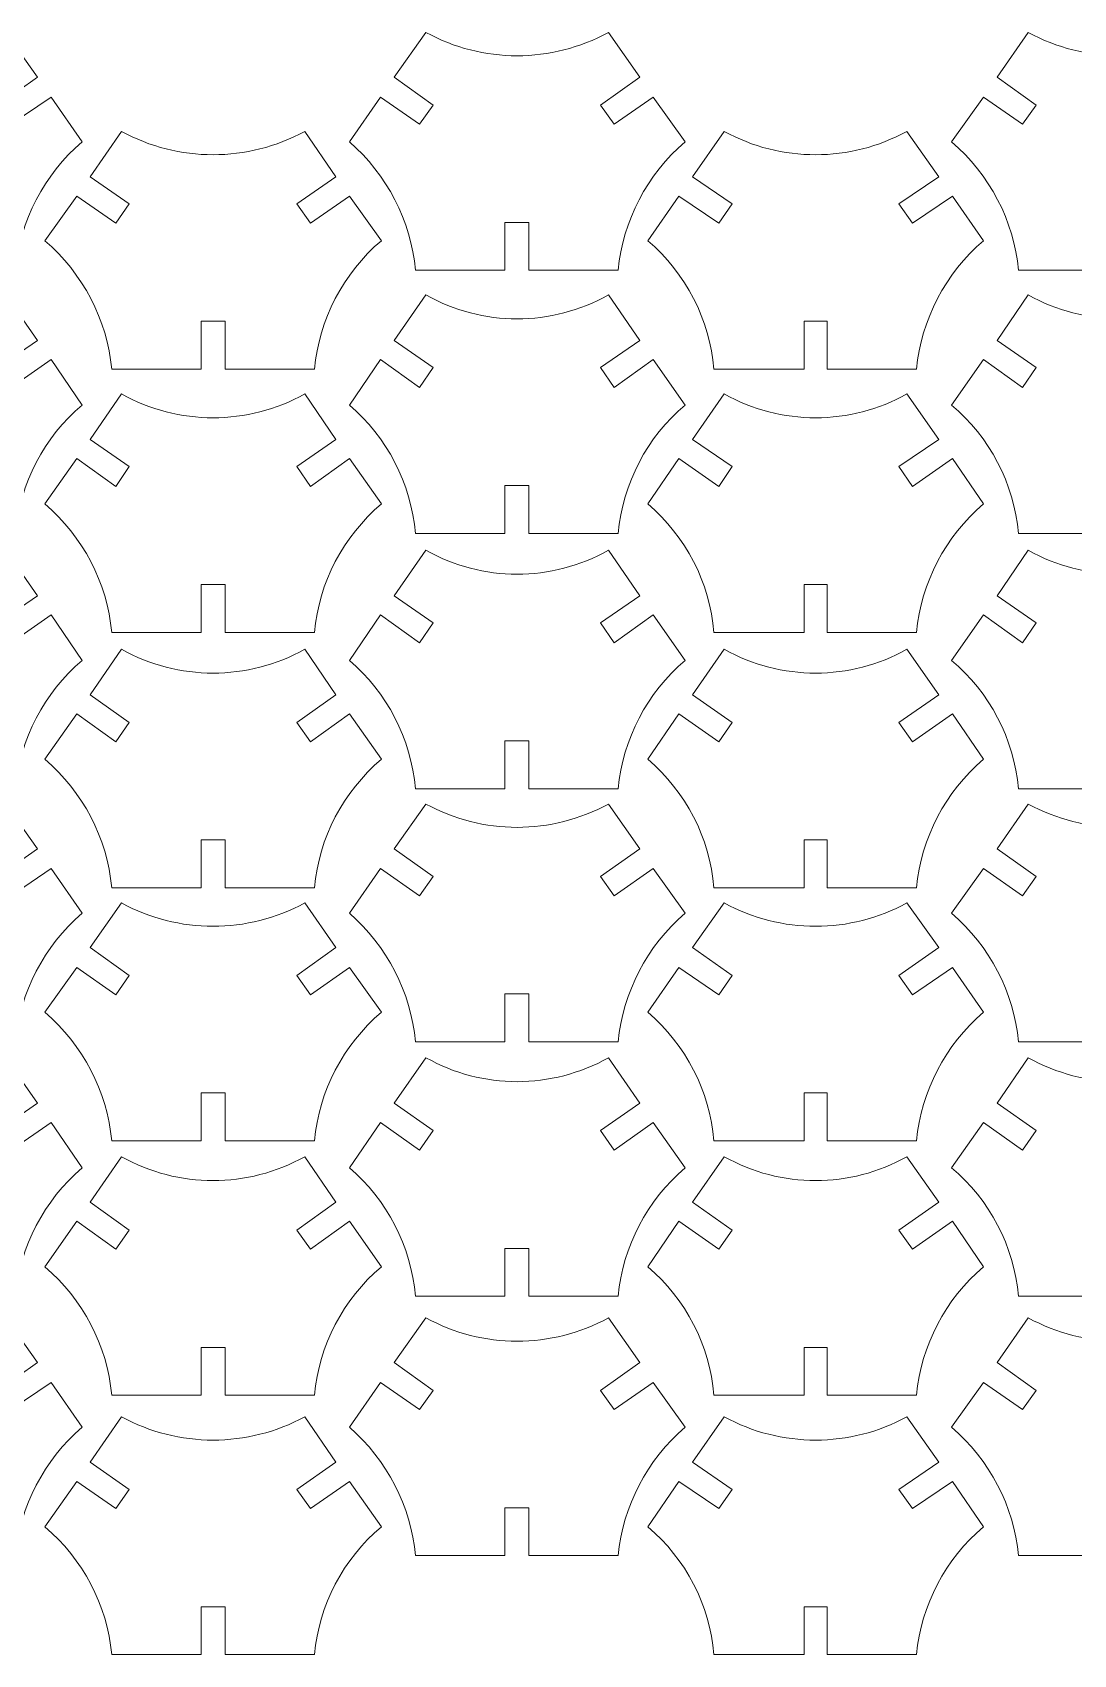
# Model space of a CAD drawing. Header units: centimetres. Extents: x -55.8 to 27.7, y -32.1 to 37.5.
# Drawn here: x -29.27 to -16.21, y -3.17 to 17.16 of the extents above; entities that cross this region are included whole.
import ezdxf

# ---------------------------------------------------------------- set-up
doc = ezdxf.new("R2010")
doc.units = ezdxf.units.CM
doc.header["$MEASUREMENT"] = 0

msp = doc.modelspace()

# ---------------------------------------------------------------- linework, layer by layer
at = {"color": 242, "lineweight": 9}
for points in [[(-32.02, 14.185), (-32.07, 14.805), (-32.37, 15.385), (-32.85, 15.795), (-32.85, 15.795), (-32.85, 15.795), (-32.46, 16.355), (-32.46, 16.355), (-32.46, 16.355), (-32.46, 16.355), (-31.96, 16.015), (-31.96, 16.015), (-31.96, 16.015), (-31.96, 16.015), (-31.79, 16.255), (-31.79, 16.255), (-31.79, 16.255), (-31.79, 16.255), (-32.29, 16.605), (-32.29, 16.605), (-32.29, 16.605), (-32.29, 16.605), (-31.89, 17.165), (-31.89, 17.165), (-31.89, 17.165), (-31.18, 16.775), (-30.31, 16.775), (-29.6, 17.165), (-29.6, 17.165), (-29.6, 17.165), (-29.2, 16.605), (-29.2, 16.605), (-29.2, 16.605), (-29.2, 16.605), (-29.7, 16.255), (-29.7, 16.255), (-29.7, 16.255), (-29.7, 16.255), (-29.53, 16.015), (-29.53, 16.015), (-29.53, 16.015), (-29.53, 16.015), (-29.03, 16.355), (-29.03, 16.355), (-29.03, 16.355), (-29.03, 16.355), (-28.64, 15.795), (-28.64, 15.795), (-28.64, 15.795), (-29.12, 15.385), (-29.42, 14.805), (-29.48, 14.185), (-29.48, 14.185), (-29.48, 14.185), (-30.6, 14.185), (-30.6, 14.185), (-30.6, 14.185), (-30.6, 14.185), (-30.6, 14.785), (-30.6, 14.785), (-30.6, 14.785), (-30.6, 14.785), (-30.89, 14.785), (-30.89, 14.785), (-30.89, 14.785), (-30.89, 14.785), (-30.89, 14.185), (-30.89, 14.185), (-30.89, 14.185), (-30.89, 14.185), (-32.02, 14.185), (-32.02, 14.185)], [(-24.46, 14.185), (-24.52, 14.805), (-24.82, 15.385), (-25.29, 15.795), (-25.29, 15.795), (-25.29, 15.795), (-24.9, 16.355), (-24.9, 16.355), (-24.9, 16.355), (-24.9, 16.355), (-24.41, 16.015), (-24.41, 16.015), (-24.41, 16.015), (-24.41, 16.015), (-24.24, 16.255), (-24.24, 16.255), (-24.24, 16.255), (-24.24, 16.255), (-24.73, 16.605), (-24.73, 16.605), (-24.73, 16.605), (-24.73, 16.605), (-24.33, 17.165), (-24.33, 17.165), (-24.33, 17.165), (-23.62, 16.775), (-22.76, 16.775), (-22.04, 17.165), (-22.04, 17.165), (-22.04, 17.165), (-21.65, 16.605), (-21.65, 16.605), (-21.65, 16.605), (-21.65, 16.605), (-22.14, 16.255), (-22.14, 16.255), (-22.14, 16.255), (-22.14, 16.255), (-21.97, 16.015), (-21.97, 16.015), (-21.97, 16.015), (-21.97, 16.015), (-21.48, 16.355), (-21.48, 16.355), (-21.48, 16.355), (-21.48, 16.355), (-21.08, 15.795), (-21.08, 15.795), (-21.08, 15.795), (-21.56, 15.385), (-21.86, 14.805), (-21.92, 14.185), (-21.92, 14.185), (-21.92, 14.185), (-23.04, 14.185), (-23.04, 14.185), (-23.04, 14.185), (-23.04, 14.185), (-23.04, 14.785), (-23.04, 14.785), (-23.04, 14.785), (-23.04, 14.785), (-23.34, 14.785), (-23.34, 14.785), (-23.34, 14.785), (-23.34, 14.785), (-23.34, 14.185), (-23.34, 14.185), (-23.34, 14.185), (-23.34, 14.185), (-24.46, 14.185), (-24.46, 14.185)], [(-16.9, 14.185), (-16.96, 14.805), (-17.26, 15.385), (-17.74, 15.795), (-17.74, 15.795), (-17.74, 15.795), (-17.34, 16.355), (-17.34, 16.355), (-17.34, 16.355), (-17.34, 16.355), (-16.85, 16.015), (-16.85, 16.015), (-16.85, 16.015), (-16.85, 16.015), (-16.68, 16.255), (-16.68, 16.255), (-16.68, 16.255), (-16.68, 16.255), (-17.17, 16.605), (-17.17, 16.605), (-17.17, 16.605), (-17.17, 16.605), (-16.78, 17.165), (-16.78, 17.165), (-16.78, 17.165), (-16.06, 16.775), (-15.2, 16.775), (-14.49, 17.165), (-14.49, 17.165), (-14.49, 17.165), (-14.09, 16.605), (-14.09, 16.605), (-14.09, 16.605), (-14.09, 16.605), (-14.58, 16.255), (-14.58, 16.255), (-14.58, 16.255), (-14.58, 16.255), (-14.41, 16.015), (-14.41, 16.015), (-14.41, 16.015), (-14.41, 16.015), (-13.93, 16.355), (-13.93, 16.355), (-13.93, 16.355), (-13.93, 16.355), (-13.53, 15.795), (-13.53, 15.795), (-13.53, 15.795), (-14.01, 15.385), (-14.3, 14.805), (-14.36, 14.185), (-14.36, 14.185), (-14.36, 14.185), (-15.48, 14.185), (-15.48, 14.185), (-15.48, 14.185), (-15.48, 14.185), (-15.48, 14.785), (-15.48, 14.785), (-15.48, 14.785), (-15.48, 14.785), (-15.78, 14.785), (-15.78, 14.785), (-15.78, 14.785), (-15.78, 14.785), (-15.78, 14.185), (-15.78, 14.185), (-15.78, 14.185), (-15.78, 14.185), (-16.9, 14.185), (-16.9, 14.185)], [(-28.27, 12.945), (-28.33, 13.565), (-28.63, 14.145), (-29.11, 14.555), (-29.11, 14.555), (-29.11, 14.555), (-28.71, 15.115), (-28.71, 15.115), (-28.71, 15.115), (-28.71, 15.115), (-28.22, 14.775), (-28.22, 14.775), (-28.22, 14.775), (-28.22, 14.775), (-28.05, 15.015), (-28.05, 15.015), (-28.05, 15.015), (-28.05, 15.015), (-28.54, 15.355), (-28.54, 15.355), (-28.54, 15.355), (-28.54, 15.355), (-28.15, 15.925), (-28.15, 15.925), (-28.15, 15.925), (-27.43, 15.535), (-26.57, 15.535), (-25.85, 15.925), (-25.85, 15.925), (-25.85, 15.925), (-25.46, 15.355), (-25.46, 15.355), (-25.46, 15.355), (-25.46, 15.355), (-25.95, 15.015), (-25.95, 15.015), (-25.95, 15.015), (-25.95, 15.015), (-25.78, 14.775), (-25.78, 14.775), (-25.78, 14.775), (-25.78, 14.775), (-25.29, 15.115), (-25.29, 15.115), (-25.29, 15.115), (-25.29, 15.115), (-24.89, 14.555), (-24.89, 14.555), (-24.89, 14.555), (-25.37, 14.145), (-25.67, 13.565), (-25.73, 12.945), (-25.73, 12.945), (-25.73, 12.945), (-26.85, 12.945), (-26.85, 12.945), (-26.85, 12.945), (-26.85, 12.945), (-26.85, 13.545), (-26.85, 13.545), (-26.85, 13.545), (-26.85, 13.545), (-27.15, 13.545), (-27.15, 13.545), (-27.15, 13.545), (-27.15, 13.545), (-27.15, 12.945), (-27.15, 12.945), (-27.15, 12.945), (-27.15, 12.945), (-28.27, 12.945), (-28.27, 12.945)], [(-20.72, 12.945), (-20.77, 13.565), (-21.07, 14.145), (-21.55, 14.555), (-21.55, 14.555), (-21.55, 14.555), (-21.16, 15.115), (-21.16, 15.115), (-21.16, 15.115), (-21.16, 15.115), (-20.66, 14.775), (-20.66, 14.775), (-20.66, 14.775), (-20.66, 14.775), (-20.49, 15.015), (-20.49, 15.015), (-20.49, 15.015), (-20.49, 15.015), (-20.99, 15.355), (-20.99, 15.355), (-20.99, 15.355), (-20.99, 15.355), (-20.59, 15.925), (-20.59, 15.925), (-20.59, 15.925), (-19.88, 15.535), (-19.01, 15.535), (-18.3, 15.925), (-18.3, 15.925), (-18.3, 15.925), (-17.9, 15.355), (-17.9, 15.355), (-17.9, 15.355), (-17.9, 15.355), (-18.4, 15.015), (-18.4, 15.015), (-18.4, 15.015), (-18.4, 15.015), (-18.23, 14.775), (-18.23, 14.775), (-18.23, 14.775), (-18.23, 14.775), (-17.73, 15.115), (-17.73, 15.115), (-17.73, 15.115), (-17.73, 15.115), (-17.34, 14.555), (-17.34, 14.555), (-17.34, 14.555), (-17.82, 14.145), (-18.12, 13.565), (-18.18, 12.945), (-18.18, 12.945), (-18.18, 12.945), (-19.3, 12.945), (-19.3, 12.945), (-19.3, 12.945), (-19.3, 12.945), (-19.3, 13.545), (-19.3, 13.545), (-19.3, 13.545), (-19.3, 13.545), (-19.59, 13.545), (-19.59, 13.545), (-19.59, 13.545), (-19.59, 13.545), (-19.59, 12.945), (-19.59, 12.945), (-19.59, 12.945), (-19.59, 12.945), (-20.72, 12.945), (-20.72, 12.945)], [(-32.02, 10.885), (-32.07, 11.515), (-32.37, 12.095), (-32.85, 12.495), (-32.85, 12.495), (-32.85, 12.495), (-32.46, 13.065), (-32.46, 13.065), (-32.46, 13.065), (-32.46, 13.065), (-31.96, 12.715), (-31.96, 12.715), (-31.96, 12.715), (-31.96, 12.715), (-31.79, 12.965), (-31.79, 12.965), (-31.79, 12.965), (-31.79, 12.965), (-32.29, 13.305), (-32.29, 13.305), (-32.29, 13.305), (-32.29, 13.305), (-31.89, 13.875), (-31.89, 13.875), (-31.89, 13.875), (-31.18, 13.475), (-30.31, 13.475), (-29.6, 13.875), (-29.6, 13.875), (-29.6, 13.875), (-29.2, 13.305), (-29.2, 13.305), (-29.2, 13.305), (-29.2, 13.305), (-29.7, 12.965), (-29.7, 12.965), (-29.7, 12.965), (-29.7, 12.965), (-29.53, 12.715), (-29.53, 12.715), (-29.53, 12.715), (-29.53, 12.715), (-29.03, 13.065), (-29.03, 13.065), (-29.03, 13.065), (-29.03, 13.065), (-28.64, 12.495), (-28.64, 12.495), (-28.64, 12.495), (-29.12, 12.095), (-29.42, 11.515), (-29.48, 10.885), (-29.48, 10.885), (-29.48, 10.885), (-30.6, 10.885), (-30.6, 10.885), (-30.6, 10.885), (-30.6, 10.885), (-30.6, 11.485), (-30.6, 11.485), (-30.6, 11.485), (-30.6, 11.485), (-30.89, 11.485), (-30.89, 11.485), (-30.89, 11.485), (-30.89, 11.485), (-30.89, 10.885), (-30.89, 10.885), (-30.89, 10.885), (-30.89, 10.885), (-32.02, 10.885), (-32.02, 10.885)], [(-24.46, 10.885), (-24.52, 11.515), (-24.82, 12.095), (-25.29, 12.495), (-25.29, 12.495), (-25.29, 12.495), (-24.9, 13.065), (-24.9, 13.065), (-24.9, 13.065), (-24.9, 13.065), (-24.41, 12.715), (-24.41, 12.715), (-24.41, 12.715), (-24.41, 12.715), (-24.24, 12.965), (-24.24, 12.965), (-24.24, 12.965), (-24.24, 12.965), (-24.73, 13.305), (-24.73, 13.305), (-24.73, 13.305), (-24.73, 13.305), (-24.33, 13.875), (-24.33, 13.875), (-24.33, 13.875), (-23.62, 13.475), (-22.76, 13.475), (-22.04, 13.875), (-22.04, 13.875), (-22.04, 13.875), (-21.65, 13.305), (-21.65, 13.305), (-21.65, 13.305), (-21.65, 13.305), (-22.14, 12.965), (-22.14, 12.965), (-22.14, 12.965), (-22.14, 12.965), (-21.97, 12.715), (-21.97, 12.715), (-21.97, 12.715), (-21.97, 12.715), (-21.48, 13.065), (-21.48, 13.065), (-21.48, 13.065), (-21.48, 13.065), (-21.08, 12.495), (-21.08, 12.495), (-21.08, 12.495), (-21.56, 12.095), (-21.86, 11.515), (-21.92, 10.885), (-21.92, 10.885), (-21.92, 10.885), (-23.04, 10.885), (-23.04, 10.885), (-23.04, 10.885), (-23.04, 10.885), (-23.04, 11.485), (-23.04, 11.485), (-23.04, 11.485), (-23.04, 11.485), (-23.34, 11.485), (-23.34, 11.485), (-23.34, 11.485), (-23.34, 11.485), (-23.34, 10.885), (-23.34, 10.885), (-23.34, 10.885), (-23.34, 10.885), (-24.46, 10.885), (-24.46, 10.885)], [(-16.9, 10.885), (-16.96, 11.515), (-17.26, 12.095), (-17.74, 12.495), (-17.74, 12.495), (-17.74, 12.495), (-17.34, 13.065), (-17.34, 13.065), (-17.34, 13.065), (-17.34, 13.065), (-16.85, 12.715), (-16.85, 12.715), (-16.85, 12.715), (-16.85, 12.715), (-16.68, 12.965), (-16.68, 12.965), (-16.68, 12.965), (-16.68, 12.965), (-17.17, 13.305), (-17.17, 13.305), (-17.17, 13.305), (-17.17, 13.305), (-16.78, 13.875), (-16.78, 13.875), (-16.78, 13.875), (-16.06, 13.475), (-15.2, 13.475), (-14.49, 13.875), (-14.49, 13.875), (-14.49, 13.875), (-14.09, 13.305), (-14.09, 13.305), (-14.09, 13.305), (-14.09, 13.305), (-14.58, 12.965), (-14.58, 12.965), (-14.58, 12.965), (-14.58, 12.965), (-14.41, 12.715), (-14.41, 12.715), (-14.41, 12.715), (-14.41, 12.715), (-13.93, 13.065), (-13.93, 13.065), (-13.93, 13.065), (-13.93, 13.065), (-13.53, 12.495), (-13.53, 12.495), (-13.53, 12.495), (-14.01, 12.095), (-14.3, 11.515), (-14.36, 10.885), (-14.36, 10.885), (-14.36, 10.885), (-15.48, 10.885), (-15.48, 10.885), (-15.48, 10.885), (-15.48, 10.885), (-15.48, 11.485), (-15.48, 11.485), (-15.48, 11.485), (-15.48, 11.485), (-15.78, 11.485), (-15.78, 11.485), (-15.78, 11.485), (-15.78, 11.485), (-15.78, 10.885), (-15.78, 10.885), (-15.78, 10.885), (-15.78, 10.885), (-16.9, 10.885), (-16.9, 10.885)], [(-28.27, 9.645), (-28.33, 10.275), (-28.63, 10.845), (-29.11, 11.255), (-29.11, 11.255), (-29.11, 11.255), (-28.71, 11.825), (-28.71, 11.825), (-28.71, 11.825), (-28.71, 11.825), (-28.22, 11.475), (-28.22, 11.475), (-28.22, 11.475), (-28.22, 11.475), (-28.05, 11.725), (-28.05, 11.725), (-28.05, 11.725), (-28.05, 11.725), (-28.54, 12.065), (-28.54, 12.065), (-28.54, 12.065), (-28.54, 12.065), (-28.15, 12.635), (-28.15, 12.635), (-28.15, 12.635), (-27.43, 12.235), (-26.57, 12.235), (-25.85, 12.635), (-25.85, 12.635), (-25.85, 12.635), (-25.46, 12.065), (-25.46, 12.065), (-25.46, 12.065), (-25.46, 12.065), (-25.95, 11.725), (-25.95, 11.725), (-25.95, 11.725), (-25.95, 11.725), (-25.78, 11.475), (-25.78, 11.475), (-25.78, 11.475), (-25.78, 11.475), (-25.29, 11.825), (-25.29, 11.825), (-25.29, 11.825), (-25.29, 11.825), (-24.89, 11.255), (-24.89, 11.255), (-24.89, 11.255), (-25.37, 10.845), (-25.67, 10.275), (-25.73, 9.645), (-25.73, 9.645), (-25.73, 9.645), (-26.85, 9.645), (-26.85, 9.645), (-26.85, 9.645), (-26.85, 9.645), (-26.85, 10.245), (-26.85, 10.245), (-26.85, 10.245), (-26.85, 10.245), (-27.15, 10.245), (-27.15, 10.245), (-27.15, 10.245), (-27.15, 10.245), (-27.15, 9.645), (-27.15, 9.645), (-27.15, 9.645), (-27.15, 9.645), (-28.27, 9.645), (-28.27, 9.645)], [(-20.72, 9.645), (-20.77, 10.275), (-21.07, 10.845), (-21.55, 11.255), (-21.55, 11.255), (-21.55, 11.255), (-21.16, 11.825), (-21.16, 11.825), (-21.16, 11.825), (-21.16, 11.825), (-20.66, 11.475), (-20.66, 11.475), (-20.66, 11.475), (-20.66, 11.475), (-20.49, 11.725), (-20.49, 11.725), (-20.49, 11.725), (-20.49, 11.725), (-20.99, 12.065), (-20.99, 12.065), (-20.99, 12.065), (-20.99, 12.065), (-20.59, 12.635), (-20.59, 12.635), (-20.59, 12.635), (-19.88, 12.235), (-19.01, 12.235), (-18.3, 12.635), (-18.3, 12.635), (-18.3, 12.635), (-17.9, 12.065), (-17.9, 12.065), (-17.9, 12.065), (-17.9, 12.065), (-18.4, 11.725), (-18.4, 11.725), (-18.4, 11.725), (-18.4, 11.725), (-18.23, 11.475), (-18.23, 11.475), (-18.23, 11.475), (-18.23, 11.475), (-17.73, 11.825), (-17.73, 11.825), (-17.73, 11.825), (-17.73, 11.825), (-17.34, 11.255), (-17.34, 11.255), (-17.34, 11.255), (-17.82, 10.845), (-18.12, 10.275), (-18.18, 9.645), (-18.18, 9.645), (-18.18, 9.645), (-19.3, 9.645), (-19.3, 9.645), (-19.3, 9.645), (-19.3, 9.645), (-19.3, 10.245), (-19.3, 10.245), (-19.3, 10.245), (-19.3, 10.245), (-19.59, 10.245), (-19.59, 10.245), (-19.59, 10.245), (-19.59, 10.245), (-19.59, 9.645), (-19.59, 9.645), (-19.59, 9.645), (-19.59, 9.645), (-20.72, 9.645), (-20.72, 9.645)], [(-32.02, 7.685), (-32.07, 8.315), (-32.37, 8.895), (-32.85, 9.295), (-32.85, 9.295), (-32.85, 9.295), (-32.46, 9.865), (-32.46, 9.865), (-32.46, 9.865), (-32.46, 9.865), (-31.96, 9.515), (-31.96, 9.515), (-31.96, 9.515), (-31.96, 9.515), (-31.79, 9.765), (-31.79, 9.765), (-31.79, 9.765), (-31.79, 9.765), (-32.29, 10.105), (-32.29, 10.105), (-32.29, 10.105), (-32.29, 10.105), (-31.89, 10.675), (-31.89, 10.675), (-31.89, 10.675), (-31.18, 10.275), (-30.31, 10.275), (-29.6, 10.675), (-29.6, 10.675), (-29.6, 10.675), (-29.2, 10.105), (-29.2, 10.105), (-29.2, 10.105), (-29.2, 10.105), (-29.7, 9.765), (-29.7, 9.765), (-29.7, 9.765), (-29.7, 9.765), (-29.53, 9.515), (-29.53, 9.515), (-29.53, 9.515), (-29.53, 9.515), (-29.03, 9.865), (-29.03, 9.865), (-29.03, 9.865), (-29.03, 9.865), (-28.64, 9.295), (-28.64, 9.295), (-28.64, 9.295), (-29.12, 8.885), (-29.42, 8.315), (-29.48, 7.685), (-29.48, 7.685), (-29.48, 7.685), (-30.6, 7.685), (-30.6, 7.685), (-30.6, 7.685), (-30.6, 7.685), (-30.6, 8.285), (-30.6, 8.285), (-30.6, 8.285), (-30.6, 8.285), (-30.89, 8.285), (-30.89, 8.285), (-30.89, 8.285), (-30.89, 8.285), (-30.89, 7.685), (-30.89, 7.685), (-30.89, 7.685), (-30.89, 7.685), (-32.02, 7.685), (-32.02, 7.685)], [(-24.46, 7.685), (-24.52, 8.315), (-24.82, 8.895), (-25.29, 9.295), (-25.29, 9.295), (-25.29, 9.295), (-24.9, 9.865), (-24.9, 9.865), (-24.9, 9.865), (-24.9, 9.865), (-24.41, 9.515), (-24.41, 9.515), (-24.41, 9.515), (-24.41, 9.515), (-24.24, 9.765), (-24.24, 9.765), (-24.24, 9.765), (-24.24, 9.765), (-24.73, 10.105), (-24.73, 10.105), (-24.73, 10.105), (-24.73, 10.105), (-24.33, 10.675), (-24.33, 10.675), (-24.33, 10.675), (-23.62, 10.275), (-22.76, 10.275), (-22.04, 10.675), (-22.04, 10.675), (-22.04, 10.675), (-21.65, 10.105), (-21.65, 10.105), (-21.65, 10.105), (-21.65, 10.105), (-22.14, 9.765), (-22.14, 9.765), (-22.14, 9.765), (-22.14, 9.765), (-21.97, 9.515), (-21.97, 9.515), (-21.97, 9.515), (-21.97, 9.515), (-21.48, 9.865), (-21.48, 9.865), (-21.48, 9.865), (-21.48, 9.865), (-21.08, 9.295), (-21.08, 9.295), (-21.08, 9.295), (-21.56, 8.885), (-21.86, 8.315), (-21.92, 7.685), (-21.92, 7.685), (-21.92, 7.685), (-23.04, 7.685), (-23.04, 7.685), (-23.04, 7.685), (-23.04, 7.685), (-23.04, 8.285), (-23.04, 8.285), (-23.04, 8.285), (-23.04, 8.285), (-23.34, 8.285), (-23.34, 8.285), (-23.34, 8.285), (-23.34, 8.285), (-23.34, 7.685), (-23.34, 7.685), (-23.34, 7.685), (-23.34, 7.685), (-24.46, 7.685), (-24.46, 7.685)], [(-16.9, 7.685), (-16.96, 8.315), (-17.26, 8.895), (-17.74, 9.295), (-17.74, 9.295), (-17.74, 9.295), (-17.34, 9.865), (-17.34, 9.865), (-17.34, 9.865), (-17.34, 9.865), (-16.85, 9.515), (-16.85, 9.515), (-16.85, 9.515), (-16.85, 9.515), (-16.68, 9.765), (-16.68, 9.765), (-16.68, 9.765), (-16.68, 9.765), (-17.17, 10.105), (-17.17, 10.105), (-17.17, 10.105), (-17.17, 10.105), (-16.78, 10.675), (-16.78, 10.675), (-16.78, 10.675), (-16.06, 10.275), (-15.2, 10.275), (-14.49, 10.675), (-14.49, 10.675), (-14.49, 10.675), (-14.09, 10.105), (-14.09, 10.105), (-14.09, 10.105), (-14.09, 10.105), (-14.58, 9.765), (-14.58, 9.765), (-14.58, 9.765), (-14.58, 9.765), (-14.41, 9.515), (-14.41, 9.515), (-14.41, 9.515), (-14.41, 9.515), (-13.93, 9.865), (-13.93, 9.865), (-13.93, 9.865), (-13.93, 9.865), (-13.53, 9.295), (-13.53, 9.295), (-13.53, 9.295), (-14.01, 8.885), (-14.3, 8.315), (-14.36, 7.685), (-14.36, 7.685), (-14.36, 7.685), (-15.48, 7.685), (-15.48, 7.685), (-15.48, 7.685), (-15.48, 7.685), (-15.48, 8.285), (-15.48, 8.285), (-15.48, 8.285), (-15.48, 8.285), (-15.78, 8.285), (-15.78, 8.285), (-15.78, 8.285), (-15.78, 8.285), (-15.78, 7.685), (-15.78, 7.685), (-15.78, 7.685), (-15.78, 7.685), (-16.9, 7.685), (-16.9, 7.685)], [(-28.27, 6.445), (-28.33, 7.075), (-28.63, 7.645), (-29.11, 8.055), (-29.11, 8.055), (-29.11, 8.055), (-28.71, 8.625), (-28.71, 8.625), (-28.71, 8.625), (-28.71, 8.625), (-28.22, 8.275), (-28.22, 8.275), (-28.22, 8.275), (-28.22, 8.275), (-28.05, 8.515), (-28.05, 8.515), (-28.05, 8.515), (-28.05, 8.515), (-28.54, 8.865), (-28.54, 8.865), (-28.54, 8.865), (-28.54, 8.865), (-28.15, 9.435), (-28.15, 9.435), (-28.15, 9.435), (-27.43, 9.035), (-26.57, 9.035), (-25.85, 9.435), (-25.85, 9.435), (-25.85, 9.435), (-25.46, 8.865), (-25.46, 8.865), (-25.46, 8.865), (-25.46, 8.865), (-25.95, 8.515), (-25.95, 8.515), (-25.95, 8.515), (-25.95, 8.515), (-25.78, 8.275), (-25.78, 8.275), (-25.78, 8.275), (-25.78, 8.275), (-25.29, 8.625), (-25.29, 8.625), (-25.29, 8.625), (-25.29, 8.625), (-24.89, 8.055), (-24.89, 8.055), (-24.89, 8.055), (-25.37, 7.645), (-25.67, 7.075), (-25.73, 6.445), (-25.73, 6.445), (-25.73, 6.445), (-26.85, 6.445), (-26.85, 6.445), (-26.85, 6.445), (-26.85, 6.445), (-26.85, 7.045), (-26.85, 7.045), (-26.85, 7.045), (-26.85, 7.045), (-27.15, 7.045), (-27.15, 7.045), (-27.15, 7.045), (-27.15, 7.045), (-27.15, 6.445), (-27.15, 6.445), (-27.15, 6.445), (-27.15, 6.445), (-28.27, 6.445), (-28.27, 6.445)], [(-20.72, 6.445), (-20.77, 7.075), (-21.07, 7.645), (-21.55, 8.055), (-21.55, 8.055), (-21.55, 8.055), (-21.16, 8.625), (-21.16, 8.625), (-21.16, 8.625), (-21.16, 8.625), (-20.66, 8.275), (-20.66, 8.275), (-20.66, 8.275), (-20.66, 8.275), (-20.49, 8.515), (-20.49, 8.515), (-20.49, 8.515), (-20.49, 8.515), (-20.99, 8.865), (-20.99, 8.865), (-20.99, 8.865), (-20.99, 8.865), (-20.59, 9.435), (-20.59, 9.435), (-20.59, 9.435), (-19.88, 9.035), (-19.01, 9.035), (-18.3, 9.435), (-18.3, 9.435), (-18.3, 9.435), (-17.9, 8.865), (-17.9, 8.865), (-17.9, 8.865), (-17.9, 8.865), (-18.4, 8.515), (-18.4, 8.515), (-18.4, 8.515), (-18.4, 8.515), (-18.23, 8.275), (-18.23, 8.275), (-18.23, 8.275), (-18.23, 8.275), (-17.73, 8.625), (-17.73, 8.625), (-17.73, 8.625), (-17.73, 8.625), (-17.34, 8.055), (-17.34, 8.055), (-17.34, 8.055), (-17.82, 7.645), (-18.12, 7.075), (-18.18, 6.445), (-18.18, 6.445), (-18.18, 6.445), (-19.3, 6.445), (-19.3, 6.445), (-19.3, 6.445), (-19.3, 6.445), (-19.3, 7.045), (-19.3, 7.045), (-19.3, 7.045), (-19.3, 7.045), (-19.59, 7.045), (-19.59, 7.045), (-19.59, 7.045), (-19.59, 7.045), (-19.59, 6.445), (-19.59, 6.445), (-19.59, 6.445), (-19.59, 6.445), (-20.72, 6.445), (-20.72, 6.445)], [(-32.02, 4.515), (-32.07, 5.135), (-32.37, 5.715), (-32.85, 6.125), (-32.85, 6.125), (-32.85, 6.125), (-32.46, 6.685), (-32.46, 6.685), (-32.46, 6.685), (-32.46, 6.685), (-31.96, 6.345), (-31.96, 6.345), (-31.96, 6.345), (-31.96, 6.345), (-31.79, 6.585), (-31.79, 6.585), (-31.79, 6.585), (-31.79, 6.585), (-32.29, 6.935), (-32.29, 6.935), (-32.29, 6.935), (-32.29, 6.935), (-31.89, 7.495), (-31.89, 7.495), (-31.89, 7.495), (-31.18, 7.105), (-30.31, 7.105), (-29.6, 7.495), (-29.6, 7.495), (-29.6, 7.495), (-29.2, 6.935), (-29.2, 6.935), (-29.2, 6.935), (-29.2, 6.935), (-29.7, 6.585), (-29.7, 6.585), (-29.7, 6.585), (-29.7, 6.585), (-29.53, 6.345), (-29.53, 6.345), (-29.53, 6.345), (-29.53, 6.345), (-29.03, 6.685), (-29.03, 6.685), (-29.03, 6.685), (-29.03, 6.685), (-28.64, 6.125), (-28.64, 6.125), (-28.64, 6.125), (-29.12, 5.715), (-29.42, 5.135), (-29.48, 4.515), (-29.48, 4.515), (-29.48, 4.515), (-30.6, 4.515), (-30.6, 4.515), (-30.6, 4.515), (-30.6, 4.515), (-30.6, 5.115), (-30.6, 5.115), (-30.6, 5.115), (-30.6, 5.115), (-30.89, 5.115), (-30.89, 5.115), (-30.89, 5.115), (-30.89, 5.115), (-30.89, 4.515), (-30.89, 4.515), (-30.89, 4.515), (-30.89, 4.515), (-32.02, 4.515), (-32.02, 4.515)], [(-24.46, 4.515), (-24.52, 5.135), (-24.82, 5.715), (-25.29, 6.125), (-25.29, 6.125), (-25.29, 6.125), (-24.9, 6.685), (-24.9, 6.685), (-24.9, 6.685), (-24.9, 6.685), (-24.41, 6.345), (-24.41, 6.345), (-24.41, 6.345), (-24.41, 6.345), (-24.24, 6.585), (-24.24, 6.585), (-24.24, 6.585), (-24.24, 6.585), (-24.73, 6.935), (-24.73, 6.935), (-24.73, 6.935), (-24.73, 6.935), (-24.33, 7.495), (-24.33, 7.495), (-24.33, 7.495), (-23.62, 7.105), (-22.76, 7.105), (-22.04, 7.495), (-22.04, 7.495), (-22.04, 7.495), (-21.65, 6.935), (-21.65, 6.935), (-21.65, 6.935), (-21.65, 6.935), (-22.14, 6.585), (-22.14, 6.585), (-22.14, 6.585), (-22.14, 6.585), (-21.97, 6.345), (-21.97, 6.345), (-21.97, 6.345), (-21.97, 6.345), (-21.48, 6.685), (-21.48, 6.685), (-21.48, 6.685), (-21.48, 6.685), (-21.08, 6.125), (-21.08, 6.125), (-21.08, 6.125), (-21.56, 5.715), (-21.86, 5.135), (-21.92, 4.515), (-21.92, 4.515), (-21.92, 4.515), (-23.04, 4.515), (-23.04, 4.515), (-23.04, 4.515), (-23.04, 4.515), (-23.04, 5.115), (-23.04, 5.115), (-23.04, 5.115), (-23.04, 5.115), (-23.34, 5.115), (-23.34, 5.115), (-23.34, 5.115), (-23.34, 5.115), (-23.34, 4.515), (-23.34, 4.515), (-23.34, 4.515), (-23.34, 4.515), (-24.46, 4.515), (-24.46, 4.515)], [(-16.9, 4.515), (-16.96, 5.135), (-17.26, 5.715), (-17.74, 6.125), (-17.74, 6.125), (-17.74, 6.125), (-17.34, 6.685), (-17.34, 6.685), (-17.34, 6.685), (-17.34, 6.685), (-16.85, 6.345), (-16.85, 6.345), (-16.85, 6.345), (-16.85, 6.345), (-16.68, 6.585), (-16.68, 6.585), (-16.68, 6.585), (-16.68, 6.585), (-17.17, 6.935), (-17.17, 6.935), (-17.17, 6.935), (-17.17, 6.935), (-16.78, 7.495), (-16.78, 7.495), (-16.78, 7.495), (-16.06, 7.105), (-15.2, 7.105), (-14.49, 7.495), (-14.49, 7.495), (-14.49, 7.495), (-14.09, 6.935), (-14.09, 6.935), (-14.09, 6.935), (-14.09, 6.935), (-14.58, 6.585), (-14.58, 6.585), (-14.58, 6.585), (-14.58, 6.585), (-14.41, 6.345), (-14.41, 6.345), (-14.41, 6.345), (-14.41, 6.345), (-13.93, 6.685), (-13.93, 6.685), (-13.93, 6.685), (-13.93, 6.685), (-13.53, 6.125), (-13.53, 6.125), (-13.53, 6.125), (-14.01, 5.715), (-14.3, 5.135), (-14.36, 4.515), (-14.36, 4.515), (-14.36, 4.515), (-15.48, 4.515), (-15.48, 4.515), (-15.48, 4.515), (-15.48, 4.515), (-15.48, 5.115), (-15.48, 5.115), (-15.48, 5.115), (-15.48, 5.115), (-15.78, 5.115), (-15.78, 5.115), (-15.78, 5.115), (-15.78, 5.115), (-15.78, 4.515), (-15.78, 4.515), (-15.78, 4.515), (-15.78, 4.515), (-16.9, 4.515), (-16.9, 4.515)], [(-28.27, 3.275), (-28.33, 3.895), (-28.63, 4.475), (-29.11, 4.885), (-29.11, 4.885), (-29.11, 4.885), (-28.71, 5.445), (-28.71, 5.445), (-28.71, 5.445), (-28.71, 5.445), (-28.22, 5.105), (-28.22, 5.105), (-28.22, 5.105), (-28.22, 5.105), (-28.05, 5.345), (-28.05, 5.345), (-28.05, 5.345), (-28.05, 5.345), (-28.54, 5.695), (-28.54, 5.695), (-28.54, 5.695), (-28.54, 5.695), (-28.15, 6.255), (-28.15, 6.255), (-28.15, 6.255), (-27.43, 5.865), (-26.57, 5.865), (-25.85, 6.255), (-25.85, 6.255), (-25.85, 6.255), (-25.46, 5.695), (-25.46, 5.695), (-25.46, 5.695), (-25.46, 5.695), (-25.95, 5.345), (-25.95, 5.345), (-25.95, 5.345), (-25.95, 5.345), (-25.78, 5.105), (-25.78, 5.105), (-25.78, 5.105), (-25.78, 5.105), (-25.29, 5.445), (-25.29, 5.445), (-25.29, 5.445), (-25.29, 5.445), (-24.89, 4.885), (-24.89, 4.885), (-24.89, 4.885), (-25.37, 4.475), (-25.67, 3.895), (-25.73, 3.275), (-25.73, 3.275), (-25.73, 3.275), (-26.85, 3.275), (-26.85, 3.275), (-26.85, 3.275), (-26.85, 3.275), (-26.85, 3.875), (-26.85, 3.875), (-26.85, 3.875), (-26.85, 3.875), (-27.15, 3.875), (-27.15, 3.875), (-27.15, 3.875), (-27.15, 3.875), (-27.15, 3.275), (-27.15, 3.275), (-27.15, 3.275), (-27.15, 3.275), (-28.27, 3.275), (-28.27, 3.275)], [(-20.72, 3.275), (-20.77, 3.895), (-21.07, 4.475), (-21.55, 4.885), (-21.55, 4.885), (-21.55, 4.885), (-21.16, 5.445), (-21.16, 5.445), (-21.16, 5.445), (-21.16, 5.445), (-20.66, 5.105), (-20.66, 5.105), (-20.66, 5.105), (-20.66, 5.105), (-20.49, 5.345), (-20.49, 5.345), (-20.49, 5.345), (-20.49, 5.345), (-20.99, 5.695), (-20.99, 5.695), (-20.99, 5.695), (-20.99, 5.695), (-20.59, 6.255), (-20.59, 6.255), (-20.59, 6.255), (-19.88, 5.865), (-19.01, 5.865), (-18.3, 6.255), (-18.3, 6.255), (-18.3, 6.255), (-17.9, 5.695), (-17.9, 5.695), (-17.9, 5.695), (-17.9, 5.695), (-18.4, 5.345), (-18.4, 5.345), (-18.4, 5.345), (-18.4, 5.345), (-18.23, 5.105), (-18.23, 5.105), (-18.23, 5.105), (-18.23, 5.105), (-17.73, 5.445), (-17.73, 5.445), (-17.73, 5.445), (-17.73, 5.445), (-17.34, 4.885), (-17.34, 4.885), (-17.34, 4.885), (-17.82, 4.475), (-18.12, 3.895), (-18.18, 3.275), (-18.18, 3.275), (-18.18, 3.275), (-19.3, 3.275), (-19.3, 3.275), (-19.3, 3.275), (-19.3, 3.275), (-19.3, 3.875), (-19.3, 3.875), (-19.3, 3.875), (-19.3, 3.875), (-19.59, 3.875), (-19.59, 3.875), (-19.59, 3.875), (-19.59, 3.875), (-19.59, 3.275), (-19.59, 3.275), (-19.59, 3.275), (-19.59, 3.275), (-20.72, 3.275), (-20.72, 3.275)], [(-32.02, 1.325), (-32.07, 1.955), (-32.37, 2.535), (-32.85, 2.935), (-32.85, 2.935), (-32.85, 2.935), (-32.46, 3.505), (-32.46, 3.505), (-32.46, 3.505), (-32.46, 3.505), (-31.96, 3.155), (-31.96, 3.155), (-31.96, 3.155), (-31.96, 3.155), (-31.79, 3.405), (-31.79, 3.405), (-31.79, 3.405), (-31.79, 3.405), (-32.29, 3.745), (-32.29, 3.745), (-32.29, 3.745), (-32.29, 3.745), (-31.89, 4.315), (-31.89, 4.315), (-31.89, 4.315), (-31.18, 3.915), (-30.31, 3.915), (-29.6, 4.315), (-29.6, 4.315), (-29.6, 4.315), (-29.2, 3.745), (-29.2, 3.745), (-29.2, 3.745), (-29.2, 3.745), (-29.7, 3.405), (-29.7, 3.405), (-29.7, 3.405), (-29.7, 3.405), (-29.53, 3.155), (-29.53, 3.155), (-29.53, 3.155), (-29.53, 3.155), (-29.03, 3.505), (-29.03, 3.505), (-29.03, 3.505), (-29.03, 3.505), (-28.64, 2.935), (-28.64, 2.935), (-28.64, 2.935), (-29.12, 2.525), (-29.42, 1.955), (-29.48, 1.325), (-29.48, 1.325), (-29.48, 1.325), (-30.6, 1.325), (-30.6, 1.325), (-30.6, 1.325), (-30.6, 1.325), (-30.6, 1.925), (-30.6, 1.925), (-30.6, 1.925), (-30.6, 1.925), (-30.89, 1.925), (-30.89, 1.925), (-30.89, 1.925), (-30.89, 1.925), (-30.89, 1.325), (-30.89, 1.325), (-30.89, 1.325), (-30.89, 1.325), (-32.02, 1.325), (-32.02, 1.325)], [(-24.46, 1.325), (-24.52, 1.955), (-24.82, 2.535), (-25.29, 2.935), (-25.29, 2.935), (-25.29, 2.935), (-24.9, 3.505), (-24.9, 3.505), (-24.9, 3.505), (-24.9, 3.505), (-24.41, 3.155), (-24.41, 3.155), (-24.41, 3.155), (-24.41, 3.155), (-24.24, 3.405), (-24.24, 3.405), (-24.24, 3.405), (-24.24, 3.405), (-24.73, 3.745), (-24.73, 3.745), (-24.73, 3.745), (-24.73, 3.745), (-24.33, 4.315), (-24.33, 4.315), (-24.33, 4.315), (-23.62, 3.915), (-22.76, 3.915), (-22.04, 4.315), (-22.04, 4.315), (-22.04, 4.315), (-21.65, 3.745), (-21.65, 3.745), (-21.65, 3.745), (-21.65, 3.745), (-22.14, 3.405), (-22.14, 3.405), (-22.14, 3.405), (-22.14, 3.405), (-21.97, 3.155), (-21.97, 3.155), (-21.97, 3.155), (-21.97, 3.155), (-21.48, 3.505), (-21.48, 3.505), (-21.48, 3.505), (-21.48, 3.505), (-21.08, 2.935), (-21.08, 2.935), (-21.08, 2.935), (-21.56, 2.525), (-21.86, 1.955), (-21.92, 1.325), (-21.92, 1.325), (-21.92, 1.325), (-23.04, 1.325), (-23.04, 1.325), (-23.04, 1.325), (-23.04, 1.325), (-23.04, 1.925), (-23.04, 1.925), (-23.04, 1.925), (-23.04, 1.925), (-23.34, 1.925), (-23.34, 1.925), (-23.34, 1.925), (-23.34, 1.925), (-23.34, 1.325), (-23.34, 1.325), (-23.34, 1.325), (-23.34, 1.325), (-24.46, 1.325), (-24.46, 1.325)], [(-16.9, 1.325), (-16.96, 1.955), (-17.26, 2.535), (-17.74, 2.935), (-17.74, 2.935), (-17.74, 2.935), (-17.34, 3.505), (-17.34, 3.505), (-17.34, 3.505), (-17.34, 3.505), (-16.85, 3.155), (-16.85, 3.155), (-16.85, 3.155), (-16.85, 3.155), (-16.68, 3.405), (-16.68, 3.405), (-16.68, 3.405), (-16.68, 3.405), (-17.17, 3.745), (-17.17, 3.745), (-17.17, 3.745), (-17.17, 3.745), (-16.78, 4.315), (-16.78, 4.315), (-16.78, 4.315), (-16.06, 3.915), (-15.2, 3.915), (-14.49, 4.315), (-14.49, 4.315), (-14.49, 4.315), (-14.09, 3.745), (-14.09, 3.745), (-14.09, 3.745), (-14.09, 3.745), (-14.58, 3.405), (-14.58, 3.405), (-14.58, 3.405), (-14.58, 3.405), (-14.41, 3.155), (-14.41, 3.155), (-14.41, 3.155), (-14.41, 3.155), (-13.93, 3.505), (-13.93, 3.505), (-13.93, 3.505), (-13.93, 3.505), (-13.53, 2.935), (-13.53, 2.935), (-13.53, 2.935), (-14.01, 2.525), (-14.3, 1.955), (-14.36, 1.325), (-14.36, 1.325), (-14.36, 1.325), (-15.48, 1.325), (-15.48, 1.325), (-15.48, 1.325), (-15.48, 1.325), (-15.48, 1.925), (-15.48, 1.925), (-15.48, 1.925), (-15.48, 1.925), (-15.78, 1.925), (-15.78, 1.925), (-15.78, 1.925), (-15.78, 1.925), (-15.78, 1.325), (-15.78, 1.325), (-15.78, 1.325), (-15.78, 1.325), (-16.9, 1.325), (-16.9, 1.325)], [(-28.27, 0.085), (-28.33, 0.715), (-28.63, 1.285), (-29.11, 1.695), (-29.11, 1.695), (-29.11, 1.695), (-28.71, 2.265), (-28.71, 2.265), (-28.71, 2.265), (-28.71, 2.265), (-28.22, 1.915), (-28.22, 1.915), (-28.22, 1.915), (-28.22, 1.915), (-28.05, 2.155), (-28.05, 2.155), (-28.05, 2.155), (-28.05, 2.155), (-28.54, 2.505), (-28.54, 2.505), (-28.54, 2.505), (-28.54, 2.505), (-28.15, 3.075), (-28.15, 3.075), (-28.15, 3.075), (-27.43, 2.675), (-26.57, 2.675), (-25.85, 3.075), (-25.85, 3.075), (-25.85, 3.075), (-25.46, 2.505), (-25.46, 2.505), (-25.46, 2.505), (-25.46, 2.505), (-25.95, 2.155), (-25.95, 2.155), (-25.95, 2.155), (-25.95, 2.155), (-25.78, 1.915), (-25.78, 1.915), (-25.78, 1.915), (-25.78, 1.915), (-25.29, 2.265), (-25.29, 2.265), (-25.29, 2.265), (-25.29, 2.265), (-24.89, 1.695), (-24.89, 1.695), (-24.89, 1.695), (-25.37, 1.285), (-25.67, 0.715), (-25.73, 0.085), (-25.73, 0.085), (-25.73, 0.085), (-26.85, 0.085), (-26.85, 0.085), (-26.85, 0.085), (-26.85, 0.085), (-26.85, 0.685), (-26.85, 0.685), (-26.85, 0.685), (-26.85, 0.685), (-27.15, 0.685), (-27.15, 0.685), (-27.15, 0.685), (-27.15, 0.685), (-27.15, 0.085), (-27.15, 0.085), (-27.15, 0.085), (-27.15, 0.085), (-28.27, 0.085), (-28.27, 0.085)], [(-20.72, 0.085), (-20.77, 0.715), (-21.07, 1.285), (-21.55, 1.695), (-21.55, 1.695), (-21.55, 1.695), (-21.16, 2.265), (-21.16, 2.265), (-21.16, 2.265), (-21.16, 2.265), (-20.66, 1.915), (-20.66, 1.915), (-20.66, 1.915), (-20.66, 1.915), (-20.49, 2.155), (-20.49, 2.155), (-20.49, 2.155), (-20.49, 2.155), (-20.99, 2.505), (-20.99, 2.505), (-20.99, 2.505), (-20.99, 2.505), (-20.59, 3.075), (-20.59, 3.075), (-20.59, 3.075), (-19.88, 2.675), (-19.01, 2.675), (-18.3, 3.075), (-18.3, 3.075), (-18.3, 3.075), (-17.9, 2.505), (-17.9, 2.505), (-17.9, 2.505), (-17.9, 2.505), (-18.4, 2.155), (-18.4, 2.155), (-18.4, 2.155), (-18.4, 2.155), (-18.23, 1.915), (-18.23, 1.915), (-18.23, 1.915), (-18.23, 1.915), (-17.73, 2.265), (-17.73, 2.265), (-17.73, 2.265), (-17.73, 2.265), (-17.34, 1.695), (-17.34, 1.695), (-17.34, 1.695), (-17.82, 1.285), (-18.12, 0.715), (-18.18, 0.085), (-18.18, 0.085), (-18.18, 0.085), (-19.3, 0.085), (-19.3, 0.085), (-19.3, 0.085), (-19.3, 0.085), (-19.3, 0.685), (-19.3, 0.685), (-19.3, 0.685), (-19.3, 0.685), (-19.59, 0.685), (-19.59, 0.685), (-19.59, 0.685), (-19.59, 0.685), (-19.59, 0.085), (-19.59, 0.085), (-19.59, 0.085), (-19.59, 0.085), (-20.72, 0.085), (-20.72, 0.085)], [(-32.02, -1.925), (-32.07, -1.305), (-32.37, -0.725), (-32.85, -0.315), (-32.85, -0.315), (-32.85, -0.315), (-32.46, 0.245), (-32.46, 0.245), (-32.46, 0.245), (-32.46, 0.245), (-31.96, -0.095), (-31.96, -0.095), (-31.96, -0.095), (-31.96, -0.095), (-31.79, 0.145), (-31.79, 0.145), (-31.79, 0.145), (-31.79, 0.145), (-32.29, 0.495), (-32.29, 0.495), (-32.29, 0.495), (-32.29, 0.495), (-31.89, 1.055), (-31.89, 1.055), (-31.89, 1.055), (-31.18, 0.665), (-30.31, 0.665), (-29.6, 1.055), (-29.6, 1.055), (-29.6, 1.055), (-29.2, 0.495), (-29.2, 0.495), (-29.2, 0.495), (-29.2, 0.495), (-29.7, 0.145), (-29.7, 0.145), (-29.7, 0.145), (-29.7, 0.145), (-29.53, -0.095), (-29.53, -0.095), (-29.53, -0.095), (-29.53, -0.095), (-29.03, 0.245), (-29.03, 0.245), (-29.03, 0.245), (-29.03, 0.245), (-28.64, -0.315), (-28.64, -0.315), (-28.64, -0.315), (-29.12, -0.725), (-29.42, -1.305), (-29.48, -1.925), (-29.48, -1.925), (-29.48, -1.925), (-30.6, -1.925), (-30.6, -1.925), (-30.6, -1.925), (-30.6, -1.925), (-30.6, -1.325), (-30.6, -1.325), (-30.6, -1.325), (-30.6, -1.325), (-30.89, -1.325), (-30.89, -1.325), (-30.89, -1.325), (-30.89, -1.325), (-30.89, -1.925), (-30.89, -1.925), (-30.89, -1.925), (-30.89, -1.925), (-32.02, -1.925), (-32.02, -1.925)], [(-24.46, -1.925), (-24.52, -1.305), (-24.82, -0.725), (-25.29, -0.315), (-25.29, -0.315), (-25.29, -0.315), (-24.9, 0.245), (-24.9, 0.245), (-24.9, 0.245), (-24.9, 0.245), (-24.41, -0.095), (-24.41, -0.095), (-24.41, -0.095), (-24.41, -0.095), (-24.24, 0.145), (-24.24, 0.145), (-24.24, 0.145), (-24.24, 0.145), (-24.73, 0.495), (-24.73, 0.495), (-24.73, 0.495), (-24.73, 0.495), (-24.33, 1.055), (-24.33, 1.055), (-24.33, 1.055), (-23.62, 0.665), (-22.76, 0.665), (-22.04, 1.055), (-22.04, 1.055), (-22.04, 1.055), (-21.65, 0.495), (-21.65, 0.495), (-21.65, 0.495), (-21.65, 0.495), (-22.14, 0.145), (-22.14, 0.145), (-22.14, 0.145), (-22.14, 0.145), (-21.97, -0.095), (-21.97, -0.095), (-21.97, -0.095), (-21.97, -0.095), (-21.48, 0.245), (-21.48, 0.245), (-21.48, 0.245), (-21.48, 0.245), (-21.08, -0.315), (-21.08, -0.315), (-21.08, -0.315), (-21.56, -0.725), (-21.86, -1.305), (-21.92, -1.925), (-21.92, -1.925), (-21.92, -1.925), (-23.04, -1.925), (-23.04, -1.925), (-23.04, -1.925), (-23.04, -1.925), (-23.04, -1.325), (-23.04, -1.325), (-23.04, -1.325), (-23.04, -1.325), (-23.34, -1.325), (-23.34, -1.325), (-23.34, -1.325), (-23.34, -1.325), (-23.34, -1.925), (-23.34, -1.925), (-23.34, -1.925), (-23.34, -1.925), (-24.46, -1.925), (-24.46, -1.925)], [(-16.9, -1.925), (-16.96, -1.305), (-17.26, -0.725), (-17.74, -0.315), (-17.74, -0.315), (-17.74, -0.315), (-17.34, 0.245), (-17.34, 0.245), (-17.34, 0.245), (-17.34, 0.245), (-16.85, -0.095), (-16.85, -0.095), (-16.85, -0.095), (-16.85, -0.095), (-16.68, 0.145), (-16.68, 0.145), (-16.68, 0.145), (-16.68, 0.145), (-17.17, 0.495), (-17.17, 0.495), (-17.17, 0.495), (-17.17, 0.495), (-16.78, 1.055), (-16.78, 1.055), (-16.78, 1.055), (-16.06, 0.665), (-15.2, 0.665), (-14.49, 1.055), (-14.49, 1.055), (-14.49, 1.055), (-14.09, 0.495), (-14.09, 0.495), (-14.09, 0.495), (-14.09, 0.495), (-14.58, 0.145), (-14.58, 0.145), (-14.58, 0.145), (-14.58, 0.145), (-14.41, -0.095), (-14.41, -0.095), (-14.41, -0.095), (-14.41, -0.095), (-13.93, 0.245), (-13.93, 0.245), (-13.93, 0.245), (-13.93, 0.245), (-13.53, -0.315), (-13.53, -0.315), (-13.53, -0.315), (-14.01, -0.725), (-14.3, -1.305), (-14.36, -1.925), (-14.36, -1.925), (-14.36, -1.925), (-15.48, -1.925), (-15.48, -1.925), (-15.48, -1.925), (-15.48, -1.925), (-15.48, -1.325), (-15.48, -1.325), (-15.48, -1.325), (-15.48, -1.325), (-15.78, -1.325), (-15.78, -1.325), (-15.78, -1.325), (-15.78, -1.325), (-15.78, -1.925), (-15.78, -1.925), (-15.78, -1.925), (-15.78, -1.925), (-16.9, -1.925), (-16.9, -1.925)], [(-28.27, -3.165), (-28.33, -2.545), (-28.63, -1.965), (-29.11, -1.565), (-29.11, -1.565), (-29.11, -1.565), (-28.71, -0.995), (-28.71, -0.995), (-28.71, -0.995), (-28.71, -0.995), (-28.22, -1.335), (-28.22, -1.335), (-28.22, -1.335), (-28.22, -1.335), (-28.05, -1.095), (-28.05, -1.095), (-28.05, -1.095), (-28.05, -1.095), (-28.54, -0.755), (-28.54, -0.755), (-28.54, -0.755), (-28.54, -0.755), (-28.15, -0.185), (-28.15, -0.185), (-28.15, -0.185), (-27.43, -0.575), (-26.57, -0.575), (-25.85, -0.185), (-25.85, -0.185), (-25.85, -0.185), (-25.46, -0.755), (-25.46, -0.755), (-25.46, -0.755), (-25.46, -0.755), (-25.95, -1.095), (-25.95, -1.095), (-25.95, -1.095), (-25.95, -1.095), (-25.78, -1.335), (-25.78, -1.335), (-25.78, -1.335), (-25.78, -1.335), (-25.29, -0.995), (-25.29, -0.995), (-25.29, -0.995), (-25.29, -0.995), (-24.89, -1.565), (-24.89, -1.565), (-24.89, -1.565), (-25.37, -1.965), (-25.67, -2.545), (-25.73, -3.165), (-25.73, -3.165), (-25.73, -3.165), (-26.85, -3.165), (-26.85, -3.165), (-26.85, -3.165), (-26.85, -3.165), (-26.85, -2.565), (-26.85, -2.565), (-26.85, -2.565), (-26.85, -2.565), (-27.15, -2.565), (-27.15, -2.565), (-27.15, -2.565), (-27.15, -2.565), (-27.15, -3.165), (-27.15, -3.165), (-27.15, -3.165), (-27.15, -3.165), (-28.27, -3.165), (-28.27, -3.165)], [(-20.72, -3.165), (-20.77, -2.545), (-21.07, -1.965), (-21.55, -1.565), (-21.55, -1.565), (-21.55, -1.565), (-21.16, -0.995), (-21.16, -0.995), (-21.16, -0.995), (-21.16, -0.995), (-20.66, -1.335), (-20.66, -1.335), (-20.66, -1.335), (-20.66, -1.335), (-20.49, -1.095), (-20.49, -1.095), (-20.49, -1.095), (-20.49, -1.095), (-20.99, -0.755), (-20.99, -0.755), (-20.99, -0.755), (-20.99, -0.755), (-20.59, -0.185), (-20.59, -0.185), (-20.59, -0.185), (-19.88, -0.575), (-19.01, -0.575), (-18.3, -0.185), (-18.3, -0.185), (-18.3, -0.185), (-17.9, -0.755), (-17.9, -0.755), (-17.9, -0.755), (-17.9, -0.755), (-18.4, -1.095), (-18.4, -1.095), (-18.4, -1.095), (-18.4, -1.095), (-18.23, -1.335), (-18.23, -1.335), (-18.23, -1.335), (-18.23, -1.335), (-17.73, -0.995), (-17.73, -0.995), (-17.73, -0.995), (-17.73, -0.995), (-17.34, -1.565), (-17.34, -1.565), (-17.34, -1.565), (-17.82, -1.965), (-18.12, -2.545), (-18.18, -3.165), (-18.18, -3.165), (-18.18, -3.165), (-19.3, -3.165), (-19.3, -3.165), (-19.3, -3.165), (-19.3, -3.165), (-19.3, -2.565), (-19.3, -2.565), (-19.3, -2.565), (-19.3, -2.565), (-19.59, -2.565), (-19.59, -2.565), (-19.59, -2.565), (-19.59, -2.565), (-19.59, -3.165), (-19.59, -3.165), (-19.59, -3.165), (-19.59, -3.165), (-20.72, -3.165), (-20.72, -3.165)]]:
    msp.add_open_spline(points, degree=3, knots=[0, 0, 0, 0, 0.05263158, 0.05263158, 0.05263158, 0.05263158, 0.10526316, 0.10526316, 0.10526316, 0.10526316, 0.15789474, 0.15789474, 0.15789474, 0.15789474, 0.21052632, 0.21052632, 0.21052632, 0.21052632, 0.26315789, 0.26315789, 0.26315789, 0.26315789, 0.31578947, 0.31578947, 0.31578947, 0.31578947, 0.36842105, 0.36842105, 0.36842105, 0.36842105, 0.42105263, 0.42105263, 0.42105263, 0.42105263, 0.47368421, 0.47368421, 0.47368421, 0.47368421, 0.52631579, 0.52631579, 0.52631579, 0.52631579, 0.57894737, 0.57894737, 0.57894737, 0.57894737, 0.63157895, 0.63157895, 0.63157895, 0.63157895, 0.68421053, 0.68421053, 0.68421053, 0.68421053, 0.73684211, 0.73684211, 0.73684211, 0.73684211, 0.78947368, 0.78947368, 0.78947368, 0.78947368, 0.84210526, 0.84210526, 0.84210526, 0.84210526, 0.89473684, 0.89473684, 0.89473684, 0.89473684, 1, 1, 1, 1], dxfattribs=at)

doc.saveas('drawing.dxf')
